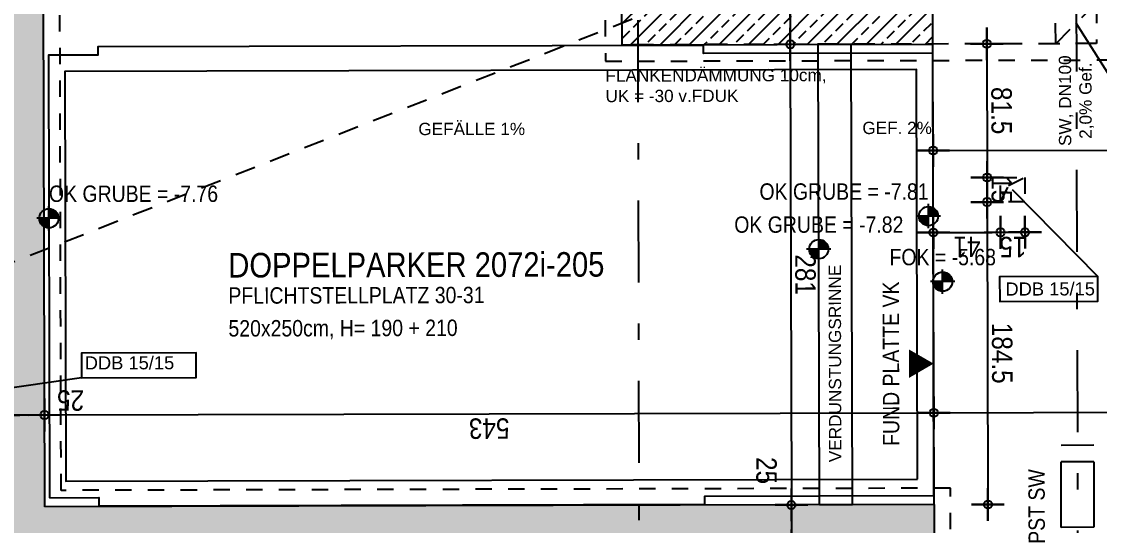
# Model space of a CAD drawing. Header units: millimetres. Extents: x 2158 to 2226, y 1541 to 1653.
# Drawn here: x 2184.75 to 2191.33, y 1604.63 to 1607.7 of the extents above; entities that cross this region are included whole.
import ezdxf
from ezdxf.enums import TextEntityAlignment as Align

# ---------------------------------------------------------------- set-up
doc = ezdxf.new("R2010")
doc.units = ezdxf.units.MM
doc.linetypes.add('HIDDEN2', pattern=[0.1875, 0.125, -0.0625])
doc.linetypes.add('STRICHPUNKT', pattern=[1, 0.5, -0.25, 0, -0.25])
for name, color, linetype in [('00-TXT---------M0', 8, 'Continuous'), ('01-SYM-G00-Lkg-M0', 8, 'Continuous'), ('01-TXT---------M0', 1, 'Continuous'), ('01-TXT---------PP', 1, 'Continuous'), ('01-TXT-G00-LKG-M0', 1, 'Continuous'), ('02-ANS-G00-LKG-M0', 8, 'Continuous'), ('02-ANS-G00-Lkg-Rigol', 8, 'Continuous'), ('02-AXO-G00-Lkg-M0', 8, 'STRICHPUNKT'), ('02-DIM-G00-Lkg-ACHSEN', 8, 'Continuous'), ('02-DIM-G00-LKG-ROHBAU', 8, 'Continuous'), ('02-FIL-G00-Lkg-STB', 8, 'Continuous'), ('02-HID-G00-LKG-M0', 8, 'HIDDEN2'), ('02-PKW-G00-LKG-M0', 8, 'Continuous'), ('02-TWA-G00-LKG-M0', 4, 'Continuous'), ('02-TXT-G00-LKG-M0', 8, 'Continuous'), ('03-HID-G00-LKG-M0', 8, 'HIDDEN2'), ('03-TXT-G00-Lkg-M0', 8, 'Continuous'), ('07-SWK-G00-Lkg-M0', 34, 'STRICHPUNKT'), ('07-SWK-G00-Lkg-TXT', 34, 'Continuous'), ('07-SYM-G00-LKG-M0', 8, 'Continuous')]:
    doc.layers.add(name, color=color, linetype=linetype)
doc.styles.add('ARIAL', font='arial.ttf', dxfattribs={"width": 0.85})
doc.styles.get("Standard").update_dxf_attribs({"font": 'arial.ttf'})
doc.dimstyles.new('pp chromy&schneider', dxfattribs={"dimscale": 0.005, "dimtxt": 25, "dimasz": 10, "dimexe": 0, "dimexo": 0, "dimgap": 5, "dimtad": 1, "dimdec": 1, "dimlfac": 100, "dimrnd": 0.1, "dimzin": 9, "dimdsep": 46, "dimtxsty": 'ARIAL', "dimblk": 'c&s kote', "dimcen": 0, "dimse1": 1, "dimse2": 1, "dimclrd": 8, "dimclrt": 8, "dimadec": 0, "dimazin": 0, "dimtfac": 0.75, "dimtdec": 1, "dimtix": 1, "dimtmove": 2, "dimatfit": 0, "dimldrblk": 'NONE', "dimfxl": 1, "dimtolj": 1, "dimlwd": -1, "dimarcsym": 0})

# ---------------------------------------------------------------- blocks, each defined once
blk = doc.blocks.new('c&s kote')
at = {"color": 8}
for p, q in [((0, -2), (0, 2)), ((0, 2), (0, -2)), ((-2, 0), (2, 0)), ((2, 0), (-2, 0))]:
    blk.add_line(p, q, dxfattribs=at)
blk.add_circle((0, 0), 0.5, dxfattribs=at)
blk = doc.blocks.new('*D2162')
at = {"layer": '02-DIM-G00-LKG-ROHBAU', "color": 8, "transparency": 16777216}
blk.add_line((2184.9395, 1605.2996), (2190.2694, 1605.3128), dxfattribs=at)
at = {"layer": 'Defpoints', "color": 0, "transparency": 16777216}
for p in [(2190.3194, 1605.313), (2190.3208, 1604.753), (2184.8909, 1604.7395)]:
    blk.add_point(p, dxfattribs=at)
at = {"layer": '02-DIM-G00-LKG-ROHBAU', "color": 8, "transparency": 16777216, "xscale": 0.05, "yscale": 0.05, "zscale": 0.05}
for p, rotation in [((2190.3194, 1605.313), 0.1423037025548746), ((2184.8895, 1605.2995), 180.1423037025548)]:
    blk.add_blockref('c&s kote', p, dxfattribs=dict(at, rotation=rotation))
at = {"layer": '02-DIM-G00-LKG-ROHBAU', "color": 8, "transparency": 16777216, "insert": (2187.6047, 1605.2174), "char_height": 0.125, "attachment_point": 5, "rotation": 180.1423, "style": 'ARIAL'}
blk.add_mtext('\\A1;543', dxfattribs=at)
blk = doc.blocks.new('_None')
blk = doc.blocks.new('*D2163')
at = {"layer": '02-DIM-G00-LKG-ROHBAU', "color": 8, "transparency": 16777216}
blk.add_line((2190.3694, 1605.3131), (2196.8894, 1605.3293), dxfattribs=at)
at = {"layer": 'Defpoints', "color": 0, "transparency": 16777216}
for p in [(2196.9394, 1605.3294), (2196.9403, 1604.9794), (2190.3208, 1604.753)]:
    blk.add_point(p, dxfattribs=at)
at = {"layer": '02-DIM-G00-LKG-ROHBAU', "color": 8, "transparency": 16777216, "xscale": 0.05, "yscale": 0.05, "zscale": 0.05}
for p, rotation in [((2190.3194, 1605.313), 180.1423037025548), ((2196.9394, 1605.3294), 0.1423037025548746)]:
    blk.add_blockref('c&s kote', p, dxfattribs=dict(at, rotation=rotation))
at = {"layer": '02-DIM-G00-LKG-ROHBAU', "color": 8, "transparency": 16777216, "insert": (2193.2161, 1605.4754), "char_height": 0.125, "attachment_point": 5, "rotation": 180.1423, "style": 'ARIAL'}
blk.add_mtext('\\A1;662', dxfattribs=at)
blk = doc.blocks.new('*D2166')
at = {"layer": '02-DIM-G00-LKG-ROHBAU', "color": 8, "transparency": 16777216}
for p, q in [((2189.4424, 1607.8608), (2189.4422, 1607.9108)), ((2189.4425, 1607.8108), (2189.4431, 1607.5608)), ((2189.4432, 1607.5108), (2189.4433, 1607.4608))]:
    blk.add_line(p, q, dxfattribs=at)
at = {"layer": 'Defpoints', "color": 0, "transparency": 16777216}
for p in [(2189.9832, 1607.8121), (2189.4431, 1607.5608), (2189.9839, 1607.5621)]:
    blk.add_point(p, dxfattribs=at)
at = {"layer": '02-DIM-G00-LKG-ROHBAU', "color": 8, "transparency": 16777216, "xscale": 0.05, "yscale": 0.05, "zscale": 0.05}
for p, rotation in [((2189.4425, 1607.8108), 270.1423037025549), ((2189.4431, 1607.5608), 90.14230370255488)]:
    blk.add_blockref('c&s kote', p, dxfattribs=dict(at, rotation=rotation))
at = {"layer": '02-DIM-G00-LKG-ROHBAU', "color": 8, "transparency": 16777216, "insert": (2189.29, 1607.9604), "char_height": 0.125, "attachment_point": 5, "rotation": 270.1423, "style": 'ARIAL'}
blk.add_mtext('\\A1;25', dxfattribs=at)
blk = doc.blocks.new('*D2167')
at = {"layer": '02-DIM-G00-LKG-ROHBAU', "color": 8, "transparency": 16777216}
blk.add_line((2189.4432, 1607.5108), (2189.45, 1604.8008), dxfattribs=at)
at = {"layer": 'Defpoints', "color": 0, "transparency": 16777216}
for p in [(2189.9839, 1607.5621), (2189.4501, 1604.7508), (2189.9908, 1604.7522)]:
    blk.add_point(p, dxfattribs=at)
at = {"layer": '02-DIM-G00-LKG-ROHBAU', "color": 8, "transparency": 16777216, "xscale": 0.05, "yscale": 0.05, "zscale": 0.05}
for p, rotation in [((2189.4431, 1607.5608), 90.14230370255488), ((2189.4501, 1604.7508), 270.1423037025549)]:
    blk.add_blockref('c&s kote', p, dxfattribs=dict(at, rotation=rotation))
at = {"layer": '02-DIM-G00-LKG-ROHBAU', "color": 8, "transparency": 16777216, "insert": (2189.5354, 1606.156), "char_height": 0.125, "attachment_point": 5, "rotation": 270.1423, "style": 'ARIAL'}
blk.add_mtext('\\A1;281', dxfattribs=at)
blk = doc.blocks.new('*D2168')
at = {"layer": '02-DIM-G00-LKG-ROHBAU', "color": 8, "transparency": 16777216}
for p, q in [((2189.45, 1604.8008), (2189.4498, 1604.8508)), ((2189.4501, 1604.7508), (2189.4507, 1604.5008)), ((2189.4508, 1604.4508), (2189.4509, 1604.4008))]:
    blk.add_line(p, q, dxfattribs=at)
at = {"layer": 'Defpoints', "color": 0, "transparency": 16777216}
for p in [(2189.9908, 1604.7522), (2189.4507, 1604.5008), (2189.9915, 1604.5021)]:
    blk.add_point(p, dxfattribs=at)
at = {"layer": '02-DIM-G00-LKG-ROHBAU', "color": 8, "transparency": 16777216, "xscale": 0.05, "yscale": 0.05, "zscale": 0.05}
for p, rotation in [((2189.4501, 1604.7508), 270.1423037025549), ((2189.4507, 1604.5008), 90.14230370255488)]:
    blk.add_blockref('c&s kote', p, dxfattribs=dict(at, rotation=rotation))
at = {"layer": '02-DIM-G00-LKG-ROHBAU', "color": 8, "transparency": 16777216, "insert": (2189.2974, 1604.9604), "char_height": 0.125, "attachment_point": 5, "rotation": 270.1423, "style": 'ARIAL'}
blk.add_mtext('\\A1;25', dxfattribs=at)
blk = doc.blocks.new('01-SQM')
at = {"layer": '01-TXT---------M0', "color": 1, "style": 'ARIAL', "width": 0.85}
blk.add_attdef('ROOM', (0, 0), '', height=0.15, dxfattribs=at)
blk.add_attdef('AREA', text='', height=0.1, dxfattribs=at).set_placement((0, -0.06), align=Align.TOP_LEFT)
at = {"layer": '01-TXT---------PP', "color": 1, "style": 'ARIAL', "width": 0.85}
blk.add_attdef('NR', text='', height=0.15, dxfattribs=at).set_placement((-0.1173, 0), align=Align.RIGHT)
blk.add_attdef('FLOOR', text='', height=0.1, dxfattribs=at).set_placement((0, -0.26), align=Align.TOP_LEFT)
blk = doc.blocks.new('03-PST')
for p, q in [((0, -0.1), (0, 0.1)), ((0.1, -0.1), (0.1, 0.1)), ((0.1, 0.1), (0.5, 0.1)), ((0.5, -0.1), (0.5, 0.1)), ((0.6, -0.1), (0.6, 0.1)), ((0.5, -0.1), (0.1, -0.1))]:
    blk.add_line(p, q)
at = {"layer": '01-TXT---------M0', "color": 8, "style": 'ARIAL', "width": 0.85}
blk.add_attdef('KS', text='', height=0.1, dxfattribs=at).set_placement((0, 0.3), align=Align.TOP_LEFT)
blk = doc.blocks.new('01-HK1')
for p, q in [((-0.0005, -0.0742), (-0.0005, 0.0742)), ((0.0737, 0), (-0.0747, 0))]:
    blk.add_line(p, q)
blk.add_circle((-0.0005, 0), 0.0586)
for points in [[(-0.0005, 0.0586), (0.0409, 0.0414), (-0.0005, 0)], [(-0.0005, 0), (0.0581, 0), (0.0409, 0.0414)], [(-0.0591, 0), (-0.0419, -0.0414), (-0.0005, 0)], [(-0.0419, -0.0414), (-0.0005, -0.0586), (-0.0005, 0)]]:
    blk.add_solid(points)
at = {"layer": '01-TXT---------M0', "color": 8, "style": 'ARIAL', "width": 0.85}
blk.add_attdef('HEIGHT', text='', height=0.1, dxfattribs=at).set_placement((0, 0.2), align=Align.TOP_CENTER)
blk = doc.blocks.new('01-hk4')
blk.add_lwpolyline([(0, 0, 0, 0.270625, 0), (0, 0.234375, 0.270625, 0.270625, 0)], format="xyseb")
at = {"layer": '00-TXT---------M0', "color": 8, "style": 'ARIAL', "width": 0.85}
blk.add_attdef('HEIGHT', text='', height=0.1, dxfattribs=at).set_placement((0, 0.35), align=Align.CENTER)
blk = doc.blocks.new('07_Doppelparker_1_250x520')
blk.add_lwpolyline([(5.4, -1.35), (5.1, -1.35), (5.1, -1.4), (1.4, -1.4), (1.4, -1.35), (0, -1.35), (0, 1.35), (1.4, 1.35), (1.4, 1.4), (5.1, 1.4), (5.1, 1.35), (5.4, 1.35), (5.4, -1.35)])
blk.add_lwpolyline([(0.1, -1.25), (0.1, 1.25), (5.3, 1.25), (5.3, -1.25)], close=True)
blk = doc.blocks.new('*D1339')
at = {"layer": '02-DIM-G00-LKG-ROHBAU', "color": 8, "transparency": 16777216}
blk.add_arc((2184.8701, 1613.0995), 0.4759, 276.16457, 354.12004, dxfattribs=at)
at = {"layer": 'Defpoints', "color": 0, "transparency": 16777216}
for p in [(2202.5452, 1613.1434), (2184.8701, 1613.0995), (2184.8701, 1613.0995), (2185.1091, 1612.6879), (2184.8909, 1604.7395)]:
    blk.add_point(p, dxfattribs=at)
at = {"layer": '02-DIM-G00-LKG-ROHBAU', "color": 8, "transparency": 16777216, "xscale": 0.05, "yscale": 0.05, "zscale": 0.05}
for p, rotation in [((2185.346, 1613.1006), 87.13117031251532), ((2184.8713, 1612.6235), 183.1534325138217)]:
    blk.add_blockref('c&s kote', p, dxfattribs=dict(at, rotation=rotation))
at = {"layer": '02-DIM-G00-LKG-ROHBAU', "color": 8, "transparency": 16777216, "insert": (2185.2704, 1612.7011), "char_height": 0.125, "attachment_point": 5, "rotation": 225.1423, "style": 'ARIAL'}
blk.add_mtext('\\A1;90.0°', dxfattribs=at)
blk = doc.blocks.new('*D1684')
at = {"layer": '02-DIM-G00-LKG-ROHBAU', "color": 8, "transparency": 16777216}
for p, q in [((2184.5895, 1605.2987), (2184.5395, 1605.2986)), ((2184.8895, 1605.2995), (2184.6395, 1605.2989)), ((2184.9395, 1605.2996), (2184.9895, 1605.2997))]:
    blk.add_line(p, q, dxfattribs=at)
at = {"layer": 'Defpoints', "color": 0, "transparency": 16777216}
for p in [(2184.6395, 1605.2989), (2184.8909, 1604.7395), (2184.6415, 1604.4888)]:
    blk.add_point(p, dxfattribs=at)
at = {"layer": '02-DIM-G00-LKG-ROHBAU', "color": 8, "transparency": 16777216, "xscale": 0.05, "yscale": 0.05, "zscale": 0.05}
for p, rotation in [((2184.6395, 1605.2989), 0.1423037025548746), ((2184.8895, 1605.2995), 180.1423037025548)]:
    blk.add_blockref('c&s kote', p, dxfattribs=dict(at, rotation=rotation))
at = {"layer": '02-DIM-G00-LKG-ROHBAU', "color": 8, "transparency": 16777216, "insert": (2185.0485, 1605.3887), "char_height": 0.125, "attachment_point": 5, "rotation": 180.1423, "style": 'ARIAL'}
blk.add_mtext('\\A1;25', dxfattribs=at)
blk = doc.blocks.new('*D1772')
at = {"layer": '02-DIM-G00-LKG-ROHBAU', "color": 8, "transparency": 16777216}
blk.add_line((2190.3655, 1606.9131), (2193.2955, 1606.9204), dxfattribs=at)
at = {"layer": 'Defpoints', "color": 0, "transparency": 16777216}
for p in [(2190.3139, 1607.563), (2193.3442, 1607.4355), (2193.3455, 1606.9205)]:
    blk.add_point(p, dxfattribs=at)
at = {"layer": '02-DIM-G00-LKG-ROHBAU', "color": 8, "transparency": 16777216, "xscale": 0.05, "yscale": 0.05, "zscale": 0.05}
for p, rotation in [((2190.3155, 1606.913), 180.1423037025548), ((2193.3455, 1606.9205), 0.1423037025548746)]:
    blk.add_blockref('c&s kote', p, dxfattribs=dict(at, rotation=rotation))
at = {"layer": '02-DIM-G00-LKG-ROHBAU', "color": 8, "transparency": 16777216, "insert": (2191.8307, 1606.8279), "char_height": 0.125, "attachment_point": 5, "rotation": 180.1423, "style": 'ARIAL'}
blk.add_mtext('\\A1;303', dxfattribs=at)
blk = doc.blocks.new('*D2045')
at = {"layer": '02-DIM-G00-LKG-ROHBAU', "color": 8, "transparency": 16777216}
blk.add_line((2190.6432, 1607.5138), (2190.645, 1606.7988), dxfattribs=at)
at = {"layer": 'Defpoints', "color": 0, "transparency": 16777216}
for p in [(2190.3139, 1607.563), (2190.6451, 1606.7488), (2190.7259, 1606.749)]:
    blk.add_point(p, dxfattribs=at)
at = {"layer": '02-DIM-G00-LKG-ROHBAU', "color": 8, "transparency": 16777216, "xscale": 0.05, "yscale": 0.05, "zscale": 0.05}
for p, rotation in [((2190.6431, 1607.5638), 90.14230370255488), ((2190.6451, 1606.7488), 270.1423037025549)]:
    blk.add_blockref('c&s kote', p, dxfattribs=dict(at, rotation=rotation))
at = {"layer": '02-DIM-G00-LKG-ROHBAU', "color": 8, "transparency": 16777216, "insert": (2190.7329, 1607.1565), "char_height": 0.125, "attachment_point": 5, "rotation": 270.1423, "style": 'ARIAL'}
blk.add_mtext('\\A1;81.5', dxfattribs=at)
blk = doc.blocks.new('*D2046')
at = {"layer": '02-DIM-G00-LKG-ROHBAU', "color": 8, "transparency": 16777216}
for p, q in [((2190.645, 1606.7988), (2190.6449, 1606.8488)), ((2190.6451, 1606.7488), (2190.6455, 1606.5988)), ((2190.6456, 1606.5488), (2190.6457, 1606.4988))]:
    blk.add_line(p, q, dxfattribs=at)
at = {"layer": 'Defpoints', "color": 0, "transparency": 16777216}
for p in [(2190.7259, 1606.749), (2190.6455, 1606.5988), (2190.7263, 1606.599)]:
    blk.add_point(p, dxfattribs=at)
at = {"layer": '02-DIM-G00-LKG-ROHBAU', "color": 8, "transparency": 16777216, "xscale": 0.05, "yscale": 0.05, "zscale": 0.05}
for p, rotation in [((2190.6451, 1606.7488), 270.1423037025549), ((2190.6455, 1606.5988), 90.14230370255486)]:
    blk.add_blockref('c&s kote', p, dxfattribs=dict(at, rotation=rotation))
at = {"layer": '02-DIM-G00-LKG-ROHBAU', "color": 8, "transparency": 16777216, "insert": (2190.7341, 1606.674), "char_height": 0.125, "attachment_point": 5, "rotation": 270.1423, "style": 'ARIAL'}
blk.add_mtext('\\A1;15', dxfattribs=at)
blk = doc.blocks.new('*D2047')
at = {"layer": '02-DIM-G00-LKG-ROHBAU', "color": 8, "transparency": 16777216}
blk.add_line((2190.6456, 1606.5488), (2190.6499, 1604.8038), dxfattribs=at)
at = {"layer": 'Defpoints', "color": 0, "transparency": 16777216}
for p in [(2190.7263, 1606.599), (2190.3208, 1604.753), (2190.6501, 1604.7538)]:
    blk.add_point(p, dxfattribs=at)
at = {"layer": '02-DIM-G00-LKG-ROHBAU', "color": 8, "transparency": 16777216, "xscale": 0.05, "yscale": 0.05, "zscale": 0.05}
for p, rotation in [((2190.6455, 1606.5988), 90.14230370255486), ((2190.6501, 1604.7538), 270.1423037025549)]:
    blk.add_blockref('c&s kote', p, dxfattribs=dict(at, rotation=rotation))
at = {"layer": '02-DIM-G00-LKG-ROHBAU', "color": 8, "transparency": 16777216, "insert": (2190.7366, 1605.6765), "char_height": 0.125, "attachment_point": 5, "rotation": 270.1423, "style": 'ARIAL'}
blk.add_mtext('\\A1;184.5', dxfattribs=at)
blk = doc.blocks.new('*D2048')
at = {"layer": '02-DIM-G00-LKG-ROHBAU', "color": 8, "transparency": 16777216}
blk.add_line((2190.3667, 1606.4131), (2190.6767, 1606.4139), dxfattribs=at)
at = {"layer": 'Defpoints', "color": 0, "transparency": 16777216}
for p in [(2190.3139, 1607.563), (2190.7259, 1606.749), (2190.7267, 1606.414)]:
    blk.add_point(p, dxfattribs=at)
at = {"layer": '02-DIM-G00-LKG-ROHBAU', "color": 8, "transparency": 16777216, "xscale": 0.05, "yscale": 0.05, "zscale": 0.05}
for p, rotation in [((2190.3167, 1606.413), 180.1423037025548), ((2190.7267, 1606.414), 0.1423037025548746)]:
    blk.add_blockref('c&s kote', p, dxfattribs=dict(at, rotation=rotation))
at = {"layer": '02-DIM-G00-LKG-ROHBAU', "color": 8, "transparency": 16777216, "insert": (2190.5219, 1606.3257), "char_height": 0.125, "attachment_point": 5, "rotation": 180.1423, "style": 'ARIAL'}
blk.add_mtext('\\A1;41', dxfattribs=at)
blk = doc.blocks.new('*D2049')
at = {"layer": '02-DIM-G00-LKG-ROHBAU', "color": 8, "transparency": 16777216}
for p, q in [((2190.6767, 1606.4139), (2190.6267, 1606.4137)), ((2190.7267, 1606.414), (2190.8767, 1606.4144)), ((2190.9267, 1606.4145), (2190.9767, 1606.4146))]:
    blk.add_line(p, q, dxfattribs=at)
at = {"layer": 'Defpoints', "color": 0, "transparency": 16777216}
for p in [(2190.7259, 1606.749), (2190.8763, 1606.5994), (2190.8767, 1606.4144)]:
    blk.add_point(p, dxfattribs=at)
at = {"layer": '02-DIM-G00-LKG-ROHBAU', "color": 8, "transparency": 16777216, "xscale": 0.05, "yscale": 0.05, "zscale": 0.05}
for p, rotation in [((2190.7267, 1606.414), 0.1423037025548619), ((2190.8767, 1606.4144), 180.1423037025548)]:
    blk.add_blockref('c&s kote', p, dxfattribs=dict(at, rotation=rotation))
at = {"layer": '02-DIM-G00-LKG-ROHBAU', "color": 8, "transparency": 16777216, "insert": (2190.8019, 1606.3254), "char_height": 0.125, "attachment_point": 5, "rotation": 180.1423, "style": 'ARIAL'}
blk.add_mtext('\\A1;15', dxfattribs=at)
blk = doc.blocks.new('*D2253')
at = {"layer": '02-DIM-G00-Lkg-ACHSEN', "color": 8, "transparency": 16777216}
blk.add_arc((2202.96, 1613.5444), 0.8424, 3.54357, 86.2542, dxfattribs=at)
at = {"layer": 'Defpoints', "color": 0, "transparency": 16777216}
for p in [(2202.9858, 1617.8445), (2203.6896, 1613.9653), (2205.5283, 1613.5508), (2180.2104, 1613.4879), (2202.8824, 1600.6442)]:
    blk.add_point(p, dxfattribs=at)
at = {"layer": '02-DIM-G00-Lkg-ACHSEN', "color": 8, "transparency": 16777216, "xscale": 0.05, "yscale": 0.05, "zscale": 0.05}
for p, rotation in [((2202.965, 1614.3868), 177.9548334426273), ((2203.8023, 1613.5465), 271.8429358783954)]:
    blk.add_blockref('c&s kote', p, dxfattribs=dict(at, rotation=rotation))
at = {"layer": '02-DIM-G00-Lkg-ACHSEN', "color": 8, "transparency": 16777216, "insert": (2203.6196, 1614.2017), "char_height": 0.125, "attachment_point": 5, "rotation": 314.89888, "style": 'ARIAL'}
blk.add_mtext('\\A1;89.51°', dxfattribs=at)
blk = doc.blocks.new('*D2254')
at = {"layer": '02-DIM-G00-Lkg-ACHSEN', "color": 8, "transparency": 16777216}
blk.add_arc((2199.0727, 1612.0847), 0.501, 5.86323, 84.42138, dxfattribs=at)
at = {"layer": 'Defpoints', "color": 0, "transparency": 16777216}
for p in [(2199.0584, 1617.8347), (2199.5059, 1612.3363), (2205.5319, 1612.1008), (2180.203, 1612.0379), (2199.1011, 1600.6348)]:
    blk.add_point(p, dxfattribs=at)
at = {"layer": '02-DIM-G00-Lkg-ACHSEN', "color": 8, "transparency": 16777216, "xscale": 0.05, "yscale": 0.05, "zscale": 0.05}
for p, rotation in [((2199.0714, 1612.5857), 177.2818413743608), ((2199.5736, 1612.086), 273.0027660306324)]:
    blk.add_blockref('c&s kote', p, dxfattribs=dict(at, rotation=rotation))
at = {"layer": '02-DIM-G00-Lkg-ACHSEN', "color": 8, "transparency": 16777216, "insert": (2199.4887, 1612.5028), "char_height": 0.125, "attachment_point": 5, "rotation": 315.1423, "style": 'ARIAL'}
blk.add_mtext('\\A1;90.00°', dxfattribs=at)

msp = doc.modelspace()

# ---------------------------------------------------------------- hatches: boundary and pattern name
at = {"layer": '02-FIL-G00-Lkg-STB'}
h = msp.add_hatch(dxfattribs=at)
h.set_pattern_fill('ANSI33', color=256, scale=0.02, angle=107.04654, style=0)
h.set_pattern_definition([(44.70755, (2138.46726, 1559.7934), (-0.08934302, 0.09025976), []), (44.70755, (2138.55706, 1559.79294), (-0.08934302, 0.09025976), [0.0635, -0.03175])])
h.paths.add_polyline_path([(2184.8701, 1613.0995), (2184.6201, 1613.0988), (2184.6277, 1610.0408), (2181.7929, 1610.0553), (2181.7916, 1609.8053), (2184.6283, 1609.7908), (2184.6415, 1604.4888), (2190.3215, 1604.5029), (2190.3208, 1604.753), (2184.8909, 1604.7395)])
h = msp.add_hatch(dxfattribs=at)
h.set_pattern_fill('ANSI33', color=256, scale=0.02, angle=107.04654, style=0)
h.set_pattern_definition([(45, (2135.30035, 1537.50786), (-0.08980256, 0.08980256), []), (45, (2135.39015, 1537.50786), (-0.08980256, 0.08980256), [0.0635, -0.03175])])
h.paths.add_polyline_path([(2190.3132, 1607.813), (2188.4132, 1607.8082), (2188.4139, 1607.5582), (2190.3139, 1607.563)])

# ---------------------------------------------------------------- linework, layer by layer
at = {"layer": '02-ANS-G00-LKG-M0'}
msp.add_lwpolyline([(2190.3208, 1604.753), (2190.3139, 1607.563)], dxfattribs=at)
at = {"layer": '02-ANS-G00-Lkg-Rigol'}
msp.add_lwpolyline([(2189.6208, 1604.7512), (2189.6138, 1607.5612), (2189.8138, 1607.5617), (2189.8208, 1604.7517)], close=True, dxfattribs=at)
at = {"layer": '02-AXO-G00-Lkg-M0'}
msp.add_lwpolyline([(2188.5311, 1600.6085), (2188.4884, 1617.8085)], dxfattribs=at)
at = {"layer": '02-HID-G00-LKG-M0', "ltscale": 0.5}
msp.add_lwpolyline([(2202.2341, 1607.4926), (2202.2406, 1604.8826), (2196.8406, 1604.8692), (2196.8417, 1604.4192), (2202.3928, 1604.4329), (2202.3886, 1603.7329), (2196.8434, 1603.7192), (2196.8437, 1603.6292), (2177.7788, 1603.5818), (2177.7791, 1604.4757), (2181.8643, 1604.4549), (2181.8911, 1609.7048), (2184.5286, 1609.6913), (2184.5417, 1604.3886), (2190.4217, 1604.4032), (2190.4206, 1604.8532), (2184.9906, 1604.8397), (2184.9703, 1612.9997), (2202.2203, 1613.0426), (2202.233, 1607.9426), (2201.883, 1607.9417), (2201.8841, 1607.4917), (2202.2341, 1607.4926)], dxfattribs=at)
msp.add_lwpolyline([(2188.313, 1607.908), (2188.3141, 1607.458), (2199.2841, 1607.4852), (2199.283, 1607.9352)], close=True, dxfattribs=at)
at = {"layer": '02-HID-G00-LKG-M0', "color": 4}
msp.add_lwpolyline([(2191.0639, 1607.5648), (2191.0632, 1607.8149), (2191.3132, 1607.8155), (2191.3138, 1607.5655)], close=True, dxfattribs=at)
msp.add_lwpolyline([(2191.0639, 1607.5648), (2191.3132, 1607.8155)], dxfattribs=at)
at = {"layer": '02-HID-G00-LKG-M0'}
msp.add_lwpolyline([(2196.9338, 1607.5794), (2188.4139, 1607.5582)], dxfattribs=at)
at = {"layer": '02-TWA-G00-LKG-M0'}
for p, q in [((2184.8909, 1604.7395), (2184.8701, 1613.0995)), ((2190.3208, 1604.753), (2184.8909, 1604.7395)), ((2190.3208, 1604.753), (2190.3215, 1604.5029))]:
    msp.add_line(p, q, dxfattribs=at)
msp.add_lwpolyline([(2190.3132, 1607.813), (2188.4132, 1607.8082), (2188.4139, 1607.5582), (2190.3139, 1607.563), (2190.3132, 1607.813)], dxfattribs=at)
at = {"layer": '02-TXT-G00-LKG-M0'}
msp.add_lwpolyline([(2191.745, 1606.8165), (2191.7456, 1606.539), (2192.805, 1606.5417), (2192.8044, 1606.8192), (2191.745, 1606.8165), (2191.1885, 1607.6902)], dxfattribs=at)
for points in [[(2187.3731, 1606.9057, 0, 0, 0), (2187.6231, 1606.9063, 0.05, 0, 0), (2187.7731, 1606.9067, 0, 0, 0)], [(2190.2509, 1606.9128, 0, 0, 0), (2190.0959, 1606.9124, 0.05, 0, 0), (2189.9459, 1606.9121, 0, 0, 0)]]:
    msp.add_lwpolyline(points, format="xyseb", dxfattribs=at)
at = {"layer": '03-HID-G00-LKG-M0', "ltscale": 0.5}
msp.add_lwpolyline([(2190.7259, 1606.749), (2190.8759, 1606.7494), (2190.8763, 1606.5994), (2190.7263, 1606.599)], close=True, dxfattribs=at)
msp.add_lwpolyline([(2190.7263, 1606.599), (2190.776, 1606.6991), (2190.8759, 1606.7494)], dxfattribs=at)
at = {"layer": '03-TXT-G00-Lkg-M0', "linetype": 'HIDDEN2'}
msp.add_lwpolyline([(2177.6788, 1603.4816), (2202.32, 1613.1428)], dxfattribs=at)
at = {"layer": '03-TXT-G00-Lkg-M0'}
for points in [[(2191.3216, 1606.1439), (2190.7216, 1606.1424), (2190.722, 1605.9924), (2191.322, 1605.9939), (2191.3216, 1606.1439), (2190.8011, 1606.6742)], [(2185.1151, 1605.5266), (2185.8151, 1605.5283), (2185.8147, 1605.6783), (2185.1147, 1605.6766), (2185.1151, 1605.5266), (2184.3942, 1605.4233)]]:
    msp.add_lwpolyline(points, dxfattribs=at)
at = {"layer": '07-SWK-G00-Lkg-M0'}
msp.add_line((2191.1826, 1610.095), (2191.1979, 1604.5143), dxfattribs=at)
at = {"layer": '07-SWK-G00-Lkg-TXT'}
msp.add_lwpolyline([(2191.0399, 1607.3669, 0, 0, 0), (2191.0408, 1607.0669, 0.05, 0, 0), (2191.0412, 1606.9169, 0, 0, 0)], format="xyseb", dxfattribs=at)

# ---------------------------------------------------------------- block references
at = {"layer": '01-SYM-G00-Lkg-M0'}
ref = msp.add_blockref('01-HK1', (2184.9165, 1606.4995), dxfattribs=dict(at, rotation=4.13280851405e-05))
ref.add_attrib('HEIGHT', 'OK GRUBE = -7.76', dxfattribs={"layer": '01-TXT---------M0', "color": 8, "height": 0.1, "rotation": 0.00004, "style": 'ARIAL', "oblique": 360, "width": 0.85}).set_placement((2184.9165, 1606.6995), align=Align.TOP_LEFT)
ref = msp.add_blockref('01-HK1', (2190.2877, 1606.5128), dxfattribs=dict(at, rotation=4.14718739465e-05))
ref.add_attrib('HEIGHT', 'OK GRUBE = -7.81', dxfattribs={"layer": '01-TXT---------M0', "color": 8, "height": 0.1, "rotation": 0.00004, "style": 'ARIAL', "oblique": 360, "width": 0.85}).set_placement((2190.2877, 1606.7128), align=Align.TOP_RIGHT)
ref = msp.add_blockref('01-HK1', (2189.6175, 1606.3112), dxfattribs=dict(at, rotation=4.12813303792e-05))
ref.add_attrib('HEIGHT', 'OK GRUBE = -7.82', dxfattribs={"layer": '01-TXT---------M0', "color": 8, "height": 0.1, "rotation": 0.00004, "style": 'ARIAL', "oblique": 360, "width": 0.85}).set_placement((2189.6175, 1606.5112), align=Align.TOP_CENTER)
at = {"layer": '01-SYM-G00-Lkg-M0', "rotation": 4.13043601364e-05}
msp.add_blockref('01-HK1', (2190.3741, 1606.1131), dxfattribs=at).add_auto_attribs({'HEIGHT': 'FOK = -5.68'})
at = {"layer": '01-SYM-G00-Lkg-M0'}
ref = msp.add_blockref('01-hk4', (2190.3187, 1605.613), dxfattribs=dict(at, xscale=-0.6400000004476774, yscale=0.6400000004059359, zscale=0.6400000004327274, rotation=90.14230369378998))
ref.add_attrib('HEIGHT', 'FUND PLATTE VK', dxfattribs={"layer": '00-TXT---------M0', "color": 8, "extrusion": (0, 0, -1), "height": 0.1, "rotation": 269.8577, "style": 'ARIAL', "text_generation_flag": 2, "width": 0.85}).set_placement((-2190.058, 1605.6123), align=Align.MIDDLE_CENTER)
at = {"layer": '01-TXT-G00-LKG-M0', "rotation": 0.142303736292415}
msp.add_blockref('01-SQM', (2186.0118, 1606.1381), dxfattribs=at).add_auto_attribs({'ROOM': 'DOPPELPARKER 2072i-205', 'AREA': 'PFLICHTSTELLPLATZ 30-31', 'FLOOR': '520x250cm, H= 190 + 210'})
at = {"layer": '02-PKW-G00-LKG-M0', "xscale": -1, "rotation": 0.1423037170430064}
msp.add_blockref('07_Doppelparker_1_250x520', (2190.3173, 1606.158), dxfattribs=at)
at = {"layer": '07-SYM-G00-LKG-M0', "rotation": 90.14230371558823}
msp.add_blockref('03-PST', (2191.1979, 1604.5143), dxfattribs=at).add_auto_attribs({'KS': 'PST SW'})

# ---------------------------------------------------------------- texts
at = {"layer": '02-TXT-G00-LKG-M0', "char_height": 0.075}
for s, insert, width, attachment_point, rotation in [('{\\fArial|b0|i0|c0|p34;FLANKENDÄMMUNG 10cm, \\PUK = -30 v.FDUK}', (2188.3142, 1607.408), 1.5688, 1, 0.1423), ('{\\fArial|b0|i0|c0|p34;GEF. 2%}', (2190.0957, 1607.0125), 0.7645, 8, 0), ('{\\fArial|b0|i0|c0|p34;VERDUNSTUNGSRINNE}', (2189.7182, 1605.0115), 1.56875, 4, 90.1423)]:
    msp.add_mtext(s, dxfattribs=dict(at, insert=insert, width=width, attachment_point=attachment_point, rotation=rotation))
at = {"layer": '02-TXT-G00-LKG-M0', "insert": (2187.4979, 1607.0061), "char_height": 0.075, "width": 0.7645, "attachment_point": 8}
msp.add_mtext('{\\fArial|b0|i0|c0|p34;GEFÄLLE 1%}', dxfattribs=at)
at = {"layer": '03-TXT-G00-Lkg-M0', "char_height": 0.08, "width": 0.9139, "rotation": 0.1423}
for insert, attachment_point in [((2191.3036, 1606.0688), 6), ((2185.1349, 1605.576), 7)]:
    msp.add_mtext('{\\fArial|b0|i0|c0|p34;DDB 15/15}', dxfattribs=dict(at, insert=insert, attachment_point=attachment_point))
at = {"layer": '07-SWK-G00-Lkg-TXT', "insert": (2191.1903, 1607.2172), "char_height": 0.075, "width": 0.7993, "attachment_point": 5, "rotation": 90.11285}
msp.add_mtext('{\\fArial|b0|i0|c0|p34;SW, DN100\\P2,0% Gef.}', dxfattribs=at)

# ---------------------------------------------------------------- dimensions: what is measured, and where the dimension line sits
at = {"layer": '02-DIM-G00-Lkg-ACHSEN'}
for base, line1, line2, picture, middle in [((2203.6896, 1613.9653), ((2180.2104, 1613.4879), (2205.5283, 1613.5508)), ((2202.8824, 1600.6442), (2202.9858, 1617.8445)), '*D2253', (2203.6196, 1614.2017)), ((2199.5059, 1612.3363), ((2180.203, 1612.0379), (2205.5319, 1612.1008)), ((2199.1011, 1600.6348), (2199.0584, 1617.8347)), '*D2254', (2199.4887, 1612.5028))]:
    dim = msp.add_angular_dim_2l(base=base, line1=line1, line2=line2, dimstyle='pp chromy&schneider', override={"dimzin": 8, "dimadec": 2}, dxfattribs=at)
    dim.commit()
    dim.dimension.update_dxf_attribs({"geometry": picture, "text_midpoint": middle})
at = {"layer": '02-DIM-G00-LKG-ROHBAU'}
dim = msp.add_angular_dim_2l(base=(2185.1091, 1612.6879), line1=((2184.8701, 1613.0995), (2202.5452, 1613.1434)), line2=((2184.8909, 1604.7395), (2184.8701, 1613.0995)), dimstyle='pp chromy&schneider', override={"dimadec": 1}, dxfattribs=at)
dim.commit()
dim.dimension.update_dxf_attribs({"geometry": '*D1339', "text_midpoint": (2185.2704, 1612.7011)})
for base, p1, p2, angle, picture, middle in [((2189.4431, 1607.5608), (2189.9832, 1607.8121), (2189.9839, 1607.5621), 90.1423, '*D2166', (2189.29, 1607.9604)), ((2196.9394, 1605.3294), (2190.3208, 1604.753), (2196.9403, 1604.9794), 0.1423, '*D2163', (2193.2161, 1605.4754)), ((2184.6395, 1605.2989), (2184.8909, 1604.7395), (2184.6415, 1604.4888), 0.1423, '*D1684', (2185.0485, 1605.3887)), ((2189.4507, 1604.5008), (2189.9908, 1604.7522), (2189.9915, 1604.5021), 90.1423, '*D2168', (2189.2974, 1604.9604))]:
    dim = msp.add_linear_dim(base=base, p1=p1, p2=p2, angle=angle, dimstyle='pp chromy&schneider', dxfattribs=at)
    dim.commit()
    dim.dimension.update_dxf_attribs({"geometry": picture, "text_midpoint": middle, "dimtype": 160})
for base, p1, p2, angle, picture, middle in [((2189.4501, 1604.7508), (2189.9839, 1607.5621), (2189.9908, 1604.7522), 90.1423, '*D2167', (2189.5354, 1606.156)), ((2193.3455, 1606.9205), (2190.3139, 1607.563), (2193.3442, 1607.4355), 0.1423, '*D1772', (2191.8307, 1606.8279)), ((2190.3194, 1605.313), (2184.8909, 1604.7395), (2190.3208, 1604.753), 0.1423, '*D2162', (2187.6047, 1605.2174))]:
    dim = msp.add_linear_dim(base=base, p1=p1, p2=p2, angle=angle, dimstyle='pp chromy&schneider', dxfattribs=at)
    dim.commit()
    dim.dimension.update_dxf_attribs({"geometry": picture, "text_midpoint": middle})
for base, p1, p2, angle, picture, middle in [((2190.6451, 1606.7488), (2190.3139, 1607.563), (2190.7259, 1606.749), 90.1423, '*D2045', (2190.7329, 1607.1565)), ((2190.7267, 1606.414), (2190.3139, 1607.563), (2190.7259, 1606.749), 0.1423, '*D2048', (2190.5219, 1606.3257)), ((2190.6455, 1606.5988), (2190.7259, 1606.749), (2190.7263, 1606.599), 90.1423, '*D2046', (2190.7341, 1606.674)), ((2190.8767, 1606.4144), (2190.7259, 1606.749), (2190.8763, 1606.5994), 0.1423, '*D2049', (2190.8019, 1606.3254)), ((2190.6501, 1604.7538), (2190.7263, 1606.599), (2190.3208, 1604.753), 90.1423, '*D2047', (2190.7366, 1605.6765))]:
    dim = msp.add_linear_dim(base=base, p1=p1, p2=p2, angle=angle, dimstyle='pp chromy&schneider', override={"dimzin": 8}, dxfattribs=at)
    dim.commit()
    dim.dimension.update_dxf_attribs({"geometry": picture, "text_midpoint": middle})

doc.saveas('drawing.dxf')
